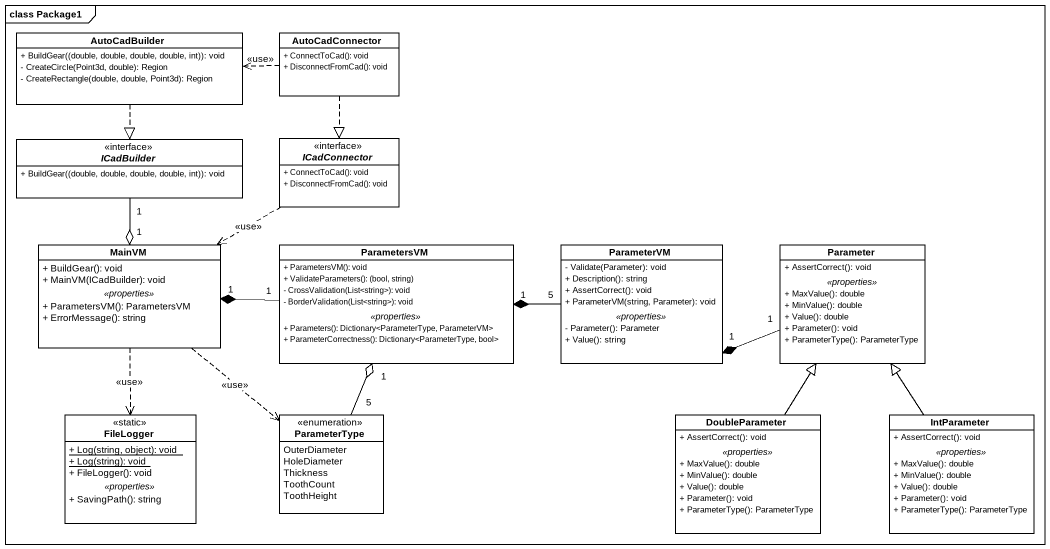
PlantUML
@startuml
mainframe class Package1
hide circle
hide empty members
skinparam classAttributeIconSize 0
class AutoCadBuilder {
  + BuildGear((double, double, double, double, int)): void
  - CreateCircle(Point3d, double): Region
  - CreateRectangle(double, double, Point3d): Region
}
class AutoCadConnector {
  + ConnectToCad(): void
  + DisconnectFromCad(): void
}
interface ICadBuilder {
  + BuildGear((double, double, double, double, int)): void
}
interface ICadConnector {
  + ConnectToCad(): void
  + DisconnectFromCad(): void
}
class MainVM {
  + BuildGear(): void
  + MainVM(ICadBuilder): void
  .. <<properties>> ..
  + ParametersVM(): ParametersVM
  + ErrorMessage(): string
}
class ParametersVM {
  + ParametersVM(): void
  + ValidateParameters(): (bool, string)
  - CrossValidation(List<string>): void
  - BorderValidation(List<string>): void
  .. <<properties>> ..
  + Parameters(): Dictionary<ParameterType, ParameterVM>
  + ParameterCorrectness(): Dictionary<ParameterType, bool>
}
class ParameterVM {
  - Validate(Parameter): void
  + Description(): string
  + AssertCorrect(): void
  + ParameterVM(string, Parameter): void
  .. <<properties>> ..
  - Parameter(): Parameter
  + Value(): string
}
class Parameter {
  + AssertCorrect(): void
  .. <<properties>> ..
  + MaxValue(): double
  + MinValue(): double
  + Value(): double
  + Parameter(): void
  + ParameterType(): ParameterType
}
class FileLogger <<static>> {
  {static} + Log(string, object): void
  {static} + Log(string): void
  + FileLogger(): void
  .. <<properties>> ..
  + SavingPath(): string
}
enum ParameterType {
  OuterDiameter
  HoleDiameter
  Thickness
  ToothCount
  ToothHeight
}
class DoubleParameter {
  + AssertCorrect(): void
  .. <<properties>> ..
  + MaxValue(): double
  + MinValue(): double
  + Value(): double
  + Parameter(): void
  + ParameterType(): ParameterType
}
class IntParameter {
  + AssertCorrect(): void
  .. <<properties>> ..
  + MaxValue(): double
  + MinValue(): double
  + Value(): double
  + Parameter(): void
  + ParameterType(): ParameterType
}
AutoCadBuilder ..|> ICadBuilder
AutoCadConnector .left.> AutoCadBuilder : <<use>>
AutoCadConnector ..|> ICadConnector
ICadBuilder "1" --o "1" MainVM
ICadConnector .left.> MainVM : <<use>>
MainVM ..> FileLogger : <<use>>
MainVM ..> ParameterType : <<use>>
ParametersVM "1" -left-* "1" MainVM
ParameterVM "5" -left-* "1" ParametersVM
Parameter "1" -left-* "1" ParameterVM
ParameterType "5" -up-o "1" ParametersVM
DoubleParameter -up-|> Parameter
IntParameter -up-|> Parameter
@enduml
